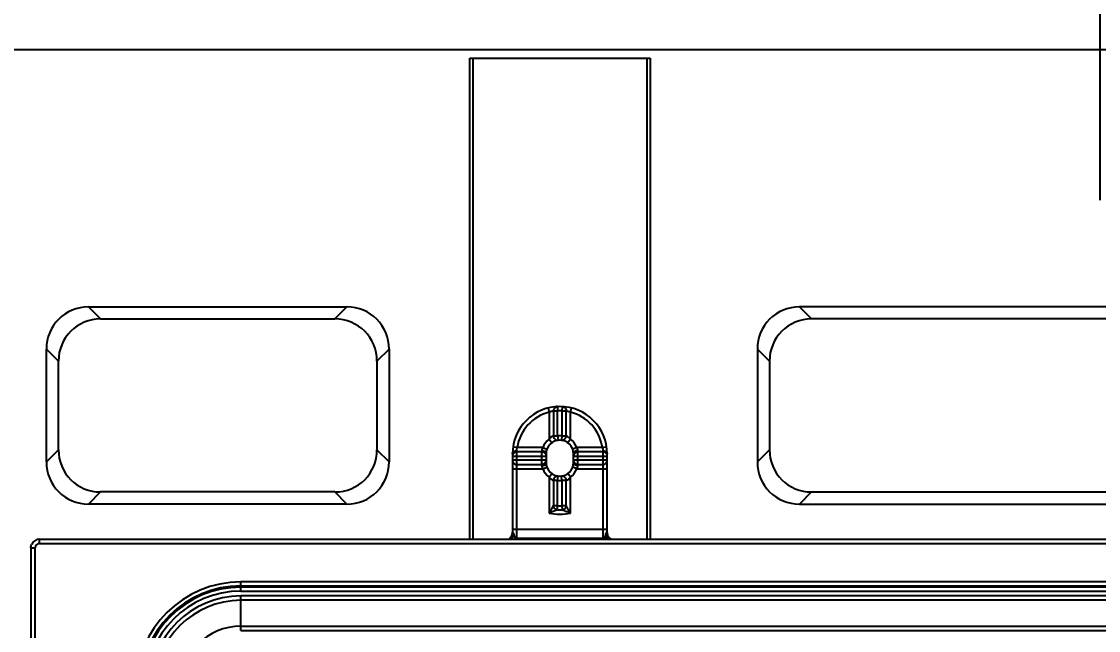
# Model space of a CAD drawing. Header units: millimetres. Extents: x -174 to 1895, y -261 to 458.
# Drawn here: x 1108.1 to 1233.8, y 269.8 to 340.8 of the extents above; entities that cross this region are included whole.
import ezdxf

# ---------------------------------------------------------------- set-up
doc = ezdxf.new("R2010")
doc.units = ezdxf.units.MM
doc.header["$LTSCALE"] = 16.335
doc.header["$PDMODE"] = 3
doc.header["$PDSIZE"] = 0.3125
doc.linetypes.add('HIDDEN', pattern=[0.2, 0.1, -0.1])
doc.layers.get('0').update_dxf_attribs({"linetype": 'CONTINUOUS'})
doc.layers.get('Defpoints').update_dxf_attribs({"linetype": 'CONTINUOUS'})
doc.layers.add('250', color=7, linetype='CONTINUOUS')
doc.layers.add('dim', color=82, linetype='CONTINUOUS', lineweight=9)
doc.styles.get("Standard").update_dxf_attribs({"font": 'txt', "width": 0.8})
doc.dimstyles.get("Standard").update_dxf_attribs({"dimtxt": 0.15625, "dimasz": 0.1875, "dimexe": 0.125, "dimexo": 0.0625, "dimtad": 0, "dimtih": 1, "dimtoh": 1, "dimdsep": 46, "dimtxsty": 'Standard', "dimcen": 0.09, "dimadec": 0, "dimazin": 0, "dimtp": 0.01, "dimtm": 0.01, "dimtfac": 1, "dimtofl": 0, "dimtmove": 0, "dimatfit": 3, "dimfxl": 0, "dimtolj": 1, "dimarcsym": 0})

# ---------------------------------------------------------------- blocks, each defined once
blk = doc.blocks.new('*D72')
at = {"layer": 'Defpoints', "color": 0}
for p in [(1089.03, 347.3), (1089.03, 235.75), (1234.03, 195)]:
    blk.add_point(p, dxfattribs=at)
at = {"layer": 'dim', "color": 6, "lineweight": -2}
blk.add_line((1089.03, 235.75), (1089.03, 347.3), dxfattribs=at)
at = {"layer": 'dim', "color": 4, "insert": (1089.03, 351.63), "char_height": 2.5, "attachment_point": 5, "rotation": 90}
blk.add_mtext('\\A1;145.00', dxfattribs=at)
blk = doc.blocks.new('*D73')
at = {"layer": 'Defpoints', "color": 0}
for p in [(1234.03, 347.3), (1234.03, 319.96), (1234.03, 195)]:
    blk.add_point(p, dxfattribs=at)
at = {"layer": 'dim', "color": 6, "lineweight": -2}
blk.add_line((1234.03, 319.96), (1234.03, 347.3), dxfattribs=at)
at = {"layer": 'dim', "color": 4, "insert": (1234.03, 349.8), "char_height": 2.5, "attachment_point": 5, "rotation": 90}
blk.add_mtext('\\A1;0.00', dxfattribs=at)
blk = doc.blocks.new('*D75')
at = {"color": 6, "lineweight": -2}
for p, q in [((1064.03, 287.34), (1064.03, 374)), ((1070.03, 374), (1195.01, 374)), ((1398.03, 374), (1216.61, 374)), ((1404.03, 287.34), (1404.03, 374))]:
    blk.add_line(p, q, dxfattribs=at)
at = {"color": 6}
for points in [[(1070.03, 375), (1070.03, 373), (1064.03, 374)], [(1398.03, 375), (1398.03, 373), (1404.03, 374)]]:
    blk.add_solid(points, dxfattribs=at)
at = {"layer": 'Defpoints', "color": 0}
for p in [(1064.03, 374), (1064.03, 287.34), (1404.03, 287.34)]:
    blk.add_point(p, dxfattribs=at)
at = {"color": 4, "insert": (1205.81, 374), "char_height": 6, "attachment_point": 5}
blk.add_mtext('\\A1;340.00', dxfattribs=at)

msp = doc.modelspace()

# ---------------------------------------------------------------- linework, layer by layer
at = {"layer": '250', "color": 7, "linetype": 'Continuous'}
for p, q in [((1372.028, 337.497), (1096.028, 337.497)), ((1160.448, 280.387), (1160.448, 336.497)), ((1160.448, 336.497), (1181.503, 336.497)), ((1160.809, 336.497), (1160.809, 280.387)), ((1181.143, 280.387), (1181.143, 336.497)), ((1181.503, 336.497), (1181.503, 280.387)), ((1115.952, 307.497), (1117.362, 306.086)), ((1115.952, 307.497), (1146.104, 307.497)), ((1144.693, 306.086), (1146.104, 307.497)), ((1198.952, 307.497), (1200.362, 306.086)), ((1269.104, 307.497), (1198.952, 307.497)), ((1117.362, 306.086), (1144.693, 306.086)), ((1267.693, 306.086), (1200.362, 306.086)), ((1111.028, 289.421), (1111.028, 302.573)), ((1112.438, 301.162), (1111.028, 302.573)), ((1151.028, 302.573), (1149.617, 301.162)), ((1151.028, 302.573), (1151.028, 289.421)), ((1194.028, 302.573), (1194.028, 289.421)), ((1195.438, 301.162), (1194.028, 302.573)), ((1112.438, 290.831), (1112.438, 301.162)), ((1149.617, 301.162), (1149.617, 290.831)), ((1195.438, 301.162), (1195.438, 290.831)), ((1169.616, 295.666), (1169.728, 295.225)), ((1170.689, 295.84), (1170.713, 295.373)), ((1171.238, 295.836), (1171.215, 295.373)), ((1172.2, 295.225), (1172.313, 295.67)), ((1169.728, 295.225), (1169.728, 292.065)), ((1170.22, 295.373), (1170.22, 292.45)), ((1170.22, 295.373), (1170.713, 295.373)), ((1170.713, 292.45), (1170.713, 295.373)), ((1171.215, 295.373), (1171.215, 292.45)), ((1171.215, 295.373), (1171.707, 295.373)), ((1171.707, 292.45), (1171.707, 295.373)), ((1172.2, 292.065), (1172.2, 295.225)), ((1169.728, 292.065), (1170.022, 291.657)), ((1170.22, 292.45), (1170.713, 292.45)), ((1170.713, 292.45), (1170.772, 291.951)), ((1171.215, 292.45), (1171.156, 291.956)), ((1171.215, 292.45), (1171.707, 292.45)), ((1172.2, 292.065), (1171.906, 291.657)), ((1111.028, 289.421), (1112.438, 290.831)), ((1149.617, 290.831), (1151.028, 289.421)), ((1165.992, 291.088), (1165.564, 291.151)), ((1165.939, 280.387), (1165.938, 290.721)), ((1168.853, 290.595), (1165.938, 290.595)), ((1168.985, 291.088), (1165.992, 291.088)), ((1168.853, 288.982), (1168.853, 290.721)), ((1168.985, 291.088), (1169.456, 290.913)), ((1172.943, 291.088), (1172.472, 290.913)), ((1175.936, 291.088), (1172.943, 291.088)), ((1173.074, 288.982), (1173.074, 290.721)), ((1175.989, 290.595), (1173.074, 290.595)), ((1176.363, 291.151), (1175.936, 291.088)), ((1175.989, 290.721), (1175.989, 280.387)), ((1194.028, 289.421), (1195.438, 290.831)), ((1165.436, 290.354), (1165.436, 280.863)), ((1165.436, 290.103), (1169.356, 290.103)), ((1169.356, 289.6), (1165.436, 289.6)), ((1169.356, 290.354), (1169.356, 289.349)), ((1172.572, 289.349), (1172.572, 290.354)), ((1172.572, 290.103), (1176.491, 290.103)), ((1176.491, 289.6), (1172.572, 289.6)), ((1176.491, 280.806), (1176.491, 290.354)), ((1165.436, 288.616), (1168.985, 288.616)), ((1165.938, 289.108), (1168.853, 289.108)), ((1168.985, 288.616), (1169.456, 288.79)), ((1169.728, 287.638), (1170.022, 288.046)), ((1172.2, 287.638), (1171.906, 288.046)), ((1172.943, 288.616), (1172.472, 288.79)), ((1172.943, 288.616), (1176.491, 288.616)), ((1173.074, 289.108), (1175.989, 289.108)), ((1169.728, 287.638), (1169.728, 283.447)), ((1170.22, 287.254), (1170.22, 284.31)), ((1170.713, 287.254), (1170.22, 287.254)), ((1170.713, 287.254), (1170.771, 287.746)), ((1170.713, 284.31), (1170.713, 287.254)), ((1171.215, 287.254), (1171.155, 287.753)), ((1171.215, 287.254), (1171.215, 284.31)), ((1171.707, 287.254), (1171.215, 287.254)), ((1171.707, 284.31), (1171.707, 287.254)), ((1172.2, 283.447), (1172.2, 287.638)), ((1117.362, 285.907), (1115.952, 284.497)), ((1144.693, 285.907), (1117.362, 285.907)), ((1146.104, 284.497), (1144.693, 285.907)), ((1200.362, 285.907), (1198.952, 284.497)), ((1200.362, 285.907), (1267.693, 285.907)), ((1146.104, 284.497), (1115.952, 284.497)), ((1170.22, 284.31), (1170.713, 284.31)), ((1170.688, 283.818), (1170.713, 284.31)), ((1171.215, 284.31), (1171.24, 283.818)), ((1171.215, 284.31), (1171.707, 284.31)), ((1198.952, 284.497), (1269.104, 284.497)), ((1110.212, 279.884), (1110.212, 280.387)), ((1110.212, 280.387), (1165.396, 280.387)), ((1176.491, 281.521), (1165.436, 281.521)), ((1165.47, 280.387), (1291.533, 280.387)), ((1165.939, 280.519), (1175.989, 280.519)), ((1109.224, 279.4), (1109.224, 148.75)), ((1109.224, 279.4), (1109.727, 279.4)), ((1109.727, 148.75), (1109.727, 279.4)), ((1110.212, 279.884), (1357.844, 279.884)), ((1334.281, 275.418), (1133.728, 275.418)), ((1133.729, 274.336), (1133.729, 275.418)), ((1133.728, 274.336), (1334.28, 274.336)), ((1133.729, 274.952), (1334.28, 274.952)), ((1334.28, 274.802), (1133.729, 274.802)), ((1133.729, 269.752), (1133.729, 273.772)), ((1334.28, 273.772), (1133.729, 273.772)), ((1334.28, 273.269), (1133.729, 273.269)), ((1133.729, 270.254), (1334.28, 270.254)), ((1133.729, 269.752), (1334.28, 269.752))]:
    msp.add_line(p, q, dxfattribs=at)
at = {"layer": '250', "color": 8, "linetype": 'HIDDEN'}
for p, q in [((1169.604, 295.712), (1169.616, 295.666)), ((1170.688, 295.875), (1170.689, 295.84)), ((1171.24, 295.875), (1171.238, 295.836)), ((1172.313, 295.67), (1172.323, 295.712)), ((1171.156, 291.956), (1171.215, 291.947)), ((1165.564, 291.151), (1165.496, 291.161)), ((1176.432, 291.161), (1176.363, 291.151)), ((1170.771, 287.746), (1170.713, 287.756)), ((1165.47, 280.387), (1165.396, 280.387))]:
    msp.add_line(p, q, dxfattribs=at)
for points in [[(1171.215, 291.947), (1171.174, 291.949), (1171.193, 291.948), (1171.215, 291.947)], [(1170.713, 287.756), (1170.754, 287.754), (1170.735, 287.756), (1170.713, 287.756)]]:
    msp.add_lwpolyline(points, dxfattribs=at)
at = {"layer": '250', "color": 7, "linetype": 'Continuous'}
for centre, radius, start, end in [((1170.964, 290.354), 5.527, 0, 180), ((1170.964, 290.354), 5.026, 104.237, 171.60805), ((1170.964, 290.354), 5.026, 87.13423, 92.86562), ((1171.468, 293.772), 1.627, 63.27421, 65.84245), ((1170.964, 290.354), 5.026, 8.39195, 75.76284), ((1170.964, 290.354), 2.111, 125.8466, 159.66418), ((1170.964, 290.354), 1.608, 0, 180), ((1170.964, 290.354), 2.111, 83.16286, 96.83714), ((1171.203, 292.448), 0.504, 311.06312, 334.80532), ((1170.964, 290.354), 2.111, 20.33582, 54.1534), ((1170.964, 289.349), 1.608, 180, 0), ((1170.964, 289.349), 2.111, 200.33582, 234.1534), ((1170.964, 289.349), 2.111, 305.8466, 339.66418), ((1170.725, 287.255), 0.504, 131.06312, 154.80532), ((1170.964, 289.349), 2.111, 263.16286, 276.83714), ((1157.073, 291.239), 14.861, 328.37756, 332.20856), ((1170.964, 289.349), 5.045, 267.14556, 272.85444), ((1170.964, 289.349), 6.03, 258.17249, 281.82751), ((1170.964, 289.349), 5.538, 267.14556, 272.85444), ((1110.212, 279.409), 0.977, 90.01551, 157.31375), ((1153.524, 281.974), 11.978, 352.38833, 352.86398), ((1159.73, 281.194), 5.723, 352.89526, 353.53154), ((1165.187, 281.293), 0.979, 292.32243, 300.69327), ((1165.939, 280.014), 0.505, 90.01189, 119.97629), ((1165.936, 280.905), 0.518, 241.2609, 255.19378), ((1175.989, 280.014), 0.504, 59.96058, 89.92779), ((1176.741, 281.293), 0.979, 239.31035, 247.67779), ((1178.928, 280.81), 2.436, 180.08173, 183.31335), ((1110.212, 279.4), 0.485, 90, 180), ((1133.729, 263.219), 12.199, 90.00097, 179.99903), ((1133.729, 263.219), 11.733, 90, 180), ((1133.729, 263.219), 11.583, 90, 180), ((1133.729, 263.219), 11.117, 90.00097, 180.00007), ((1133.729, 263.219), 10.553, 90, 180), ((1133.729, 263.219), 10.05, 90, 180), ((1133.729, 263.219), 7.035, 90, 180)]:
    msp.add_arc(centre, radius, start, end, dxfattribs=at)
at = {"layer": '250', "color": 8, "linetype": 'HIDDEN'}
for centre, radius, start, end in [((1170.715, 292.43), 0.483, 268.28531, 276.82878), ((1171.213, 287.273), 0.483, 88.28531, 96.82878), ((1164.407, 281.276), 1.051, 338.05411, 351.71861), ((1164.443, 281.271), 1.016, 351.69074, 357.05269), ((1177.503, 281.273), 1.045, 183.88293, 191.43438), ((1177.52, 281.275), 1.062, 191.37157, 202.32107), ((1177.454, 281.254), 0.994, 221.92995, 228.00731)]:
    msp.add_arc(centre, radius, start, end, dxfattribs=at)
at = {"layer": '250', "color": 7, "linetype": 'Continuous'}
for centre, major_axis, start_param, end_param in [((1116.105, 302.42), (3.644, -3.644), 2.3712736, 3.9119117), ((1145.95, 302.42), (3.644, 3.644), -0.770319, 0.770319), ((1199.105, 302.42), (-3.644, 3.644), -0.770319, 0.770319), ((1117.515, 301.009), (-3.644, 3.644), -0.770319, 0.770319), ((1144.54, 301.009), (3.644, 3.644), -0.770319, 0.770319), ((1200.515, 301.009), (3.644, -3.644), 2.3712736, 3.9119117), ((1117.515, 290.984), (-3.644, -3.644), -0.770319, 0.770319), ((1144.54, 290.984), (3.644, -3.644), -0.770319, 0.770319), ((1200.515, 290.984), (3.644, 3.644), 2.3712736, 3.9119117), ((1116.105, 289.574), (3.644, 3.644), 2.3712736, 3.9119117), ((1145.95, 289.574), (3.644, -3.644), -0.770319, 0.770319), ((1199.105, 289.574), (3.644, 3.644), 2.3712736, 3.9119117)]:
    msp.add_ellipse(centre, major_axis=major_axis, ratio=0.9702875, start_param=start_param, end_param=end_param, dxfattribs=at)
for points, knots in [([(1170.484, 295.814), (1170.408, 295.77), (1170.275, 295.641), (1170.22, 295.462), (1170.22, 295.373)], [0, 0, 0, 0, 0.4994056, 1, 1, 1, 1]), ([(1171.474, 295.799), (1171.547, 295.755), (1171.665, 295.624), (1171.708, 295.455), (1171.707, 295.373)], [0, 0, 0, 0, 0.5090176, 1, 1, 1, 1]), ([(1169.728, 295.225), (1169.746, 295.234), (1169.818, 295.269), (1169.892, 295.298), (1169.948, 295.316)], [0, 0, 0, 0, 0.2561961, 1, 1, 1, 1]), ([(1169.948, 295.316), (1169.965, 295.321), (1170.023, 295.339), (1170.082, 295.352), (1170.125, 295.36)], [0, 0, 0, 0, 0.2825237, 1, 1, 1, 1]), ([(1170.125, 295.36), (1170.136, 295.362), (1170.167, 295.368), (1170.199, 295.374), (1170.22, 295.373)], [0, 0, 0, 0, 0.343714, 1, 1, 1, 1]), ([(1171.707, 295.373), (1171.726, 295.374), (1171.778, 295.364), (1171.873, 295.347), (1171.998, 295.313), (1172.087, 295.278), (1172.134, 295.257)], [0, 0, 0, 0, 0.1264533, 0.352876, 0.6541817, 1, 1, 1, 1]), ([(1170.22, 292.45), (1170.21, 292.451), (1170.182, 292.443), (1170.109, 292.412), (1169.992, 292.343), (1169.851, 292.223), (1169.767, 292.12), (1169.728, 292.065)], [0, 0, 0, 0, 0.0490146, 0.1321036, 0.3774761, 0.6800683, 1, 1, 1, 1]), ([(1170.22, 292.45), (1170.221, 292.361), (1170.267, 292.19), (1170.389, 292.064), (1170.457, 292.022)], [0, 0, 0, 0, 0.5254417, 1, 1, 1, 1]), ([(1170.457, 292.022), (1170.474, 292.011), (1170.549, 291.97), (1170.636, 291.949), (1170.701, 291.947)], [0, 0, 0, 0, 0.2413534, 1, 1, 1, 1]), ([(1171.213, 291.947), (1171.243, 291.947), (1171.359, 291.958), (1171.469, 292.012), (1171.534, 292.068)], [0, 0, 0, 0, 0.2647377, 1, 1, 1, 1]), ([(1171.811, 292.408), (1171.79, 292.42), (1171.757, 292.435), (1171.721, 292.45), (1171.707, 292.45)], [0, 0, 0, 0, 0.6361609, 1, 1, 1, 1]), ([(1172.2, 292.065), (1172.145, 292.141), (1172.029, 292.273), (1171.882, 292.371), (1171.811, 292.408)], [0, 0, 0, 0, 0.5379967, 1, 1, 1, 1]), ([(1165.939, 290.595), (1165.85, 290.595), (1165.671, 290.548), (1165.54, 290.415), (1165.498, 290.338)], [0, 0, 0, 0, 0.5022729, 1, 1, 1, 1]), ([(1165.502, 290.533), (1165.512, 290.547), (1165.562, 290.604), (1165.628, 290.645), (1165.681, 290.668)], [0, 0, 0, 0, 0.2351827, 1, 1, 1, 1]), ([(1165.681, 290.668), (1165.743, 290.694), (1165.83, 290.716), (1165.917, 290.721), (1165.938, 290.721)], [0, 0, 0, 0, 0.7586347, 1, 1, 1, 1]), ([(1165.938, 290.721), (1165.938, 290.747), (1165.943, 290.871), (1165.965, 290.994), (1165.992, 291.088)], [0, 0, 0, 0, 0.2111399, 1, 1, 1, 1]), ([(1168.865, 290.831), (1168.863, 290.822), (1168.856, 290.785), (1168.853, 290.748), (1168.853, 290.721)], [0, 0, 0, 0, 0.2719691, 1, 1, 1, 1]), ([(1168.853, 290.721), (1168.915, 290.721), (1169.039, 290.702), (1169.191, 290.637), (1169.264, 290.567), (1169.287, 290.537)], [0, 0, 0, 0, 0.3827019, 0.7663115, 1, 1, 1, 1]), ([(1168.985, 291.088), (1168.97, 291.068), (1168.917, 290.989), (1168.88, 290.9), (1168.865, 290.831)], [0, 0, 0, 0, 0.2607217, 1, 1, 1, 1]), ([(1173.074, 290.721), (1173.012, 290.721), (1172.889, 290.702), (1172.737, 290.637), (1172.664, 290.567), (1172.64, 290.537)], [0, 0, 0, 0, 0.3827176, 0.7663249, 1, 1, 1, 1]), ([(1173.074, 290.721), (1173.075, 290.738), (1173.07, 290.818), (1173.048, 290.897), (1173.022, 290.954)], [0, 0, 0, 0, 0.2156579, 1, 1, 1, 1]), ([(1175.936, 291.088), (1175.942, 291.065), (1175.965, 290.98), (1175.979, 290.892), (1175.985, 290.828)], [0, 0, 0, 0, 0.2615721, 1, 1, 1, 1]), ([(1175.985, 290.828), (1175.986, 290.818), (1175.988, 290.782), (1175.99, 290.747), (1175.989, 290.721)], [0, 0, 0, 0, 0.2707156, 1, 1, 1, 1]), ([(1175.989, 290.721), (1176.009, 290.721), (1176.093, 290.716), (1176.175, 290.696), (1176.234, 290.673)], [0, 0, 0, 0, 0.2411015, 1, 1, 1, 1]), ([(1176.234, 290.673), (1176.307, 290.644), (1176.432, 290.561), (1176.491, 290.418), (1176.491, 290.354)], [0, 0, 0, 0, 0.5497667, 1, 1, 1, 1]), ([(1176.491, 290.103), (1176.491, 290.188), (1176.444, 290.362), (1176.315, 290.487), (1176.24, 290.529)], [0, 0, 0, 0, 0.4978257, 1, 1, 1, 1]), ([(1165.436, 289.6), (1165.436, 289.474), (1165.546, 289.211), (1165.811, 289.108), (1165.939, 289.108)], [0, 0, 0, 0, 0.496433, 1, 1, 1, 1]), ([(1168.853, 288.982), (1168.915, 288.982), (1169.039, 289.001), (1169.191, 289.066), (1169.264, 289.136), (1169.287, 289.166)], [0, 0, 0, 0, 0.3827176, 0.7663249, 1, 1, 1, 1]), ([(1173.074, 288.982), (1173.013, 288.982), (1172.889, 289.001), (1172.737, 289.066), (1172.664, 289.136), (1172.641, 289.166)], [0, 0, 0, 0, 0.3827019, 0.7663115, 1, 1, 1, 1]), ([(1175.989, 289.108), (1176.117, 289.108), (1176.382, 289.211), (1176.491, 289.474), (1176.491, 289.6)], [0, 0, 0, 0, 0.5035666, 1, 1, 1, 1]), ([(1168.853, 288.982), (1168.853, 288.965), (1168.857, 288.885), (1168.88, 288.806), (1168.906, 288.749)], [0, 0, 0, 0, 0.2156575, 1, 1, 1, 1]), ([(1172.943, 288.616), (1172.957, 288.636), (1173.01, 288.714), (1173.048, 288.803), (1173.063, 288.872)], [0, 0, 0, 0, 0.2607212, 1, 1, 1, 1]), ([(1173.063, 288.872), (1173.065, 288.882), (1173.072, 288.918), (1173.075, 288.955), (1173.074, 288.982)], [0, 0, 0, 0, 0.2719698, 1, 1, 1, 1]), ([(1169.728, 287.638), (1169.783, 287.562), (1169.899, 287.43), (1170.045, 287.332), (1170.116, 287.295)], [0, 0, 0, 0, 0.5379957, 1, 1, 1, 1]), ([(1170.116, 287.295), (1170.137, 287.284), (1170.171, 287.268), (1170.207, 287.253), (1170.22, 287.254)], [0, 0, 0, 0, 0.6361627, 1, 1, 1, 1]), ([(1170.715, 287.756), (1170.684, 287.756), (1170.569, 287.745), (1170.458, 287.691), (1170.394, 287.635)], [0, 0, 0, 0, 0.2647377, 1, 1, 1, 1]), ([(1171.471, 287.681), (1171.454, 287.692), (1171.378, 287.733), (1171.292, 287.754), (1171.227, 287.756)], [0, 0, 0, 0, 0.2413534, 1, 1, 1, 1]), ([(1171.707, 287.254), (1171.707, 287.342), (1171.661, 287.513), (1171.539, 287.639), (1171.471, 287.681)], [0, 0, 0, 0, 0.5254417, 1, 1, 1, 1]), ([(1171.707, 287.254), (1171.718, 287.252), (1171.746, 287.261), (1171.819, 287.291), (1171.935, 287.36), (1172.076, 287.48), (1172.16, 287.583), (1172.2, 287.638)], [0, 0, 0, 0, 0.0490149, 0.1321041, 0.3774763, 0.6800678, 1, 1, 1, 1]), ([(1170.688, 283.818), (1170.568, 283.829), (1170.328, 283.944), (1170.225, 284.189), (1170.22, 284.31)], [0, 0, 0, 0, 0.5000006, 1, 1, 1, 1]), ([(1171.707, 284.31), (1171.703, 284.189), (1171.6, 283.944), (1171.36, 283.829), (1171.24, 283.818)], [0, 0, 0, 0, 0.4999992, 1, 1, 1, 1]), ([(1172.2, 283.447), (1172.153, 283.527), (1172.057, 283.683), (1171.942, 283.878), (1171.857, 284.031), (1171.801, 284.138), (1171.748, 284.228), (1171.717, 284.284), (1171.707, 284.31)], [0, 0, 0, 0, 0.2797575, 0.5523677, 0.6837513, 0.8078735, 0.9153867, 1, 1, 1, 1]), ([(1170.688, 283.818), (1170.626, 283.792), (1170.309, 283.662), (1169.988, 283.54), (1169.728, 283.447)], [0, 0, 0, 0, 0.1962875, 1, 1, 1, 1]), ([(1172.2, 283.447), (1172.11, 283.479), (1171.934, 283.546), (1171.676, 283.644), (1171.471, 283.721), (1171.328, 283.78), (1171.267, 283.809), (1171.24, 283.818)], [0, 0, 0, 0, 0.2776272, 0.5487336, 0.8042669, 0.9152471, 1, 1, 1, 1]), ([(1165.457, 281.219), (1165.462, 281.214), (1165.485, 281.182), (1165.503, 281.146), (1165.517, 281.117)], [0, 0, 0, 0, 0.18626, 1, 1, 1, 1]), ([(1165.593, 280.929), (1165.606, 280.887), (1165.642, 280.75), (1165.663, 280.609), (1165.678, 280.512)], [0, 0, 0, 0, 0.3110632, 1, 1, 1, 1]), ([(1165.678, 280.512), (1165.679, 280.505), (1165.682, 280.484), (1165.688, 280.464), (1165.687, 280.451)], [0, 0, 0, 0, 0.3741237, 1, 1, 1, 1]), ([(1165.841, 280.396), (1165.85, 280.394), (1165.862, 280.392), (1165.875, 280.39), (1165.879, 280.39)], [0, 0, 0, 0, 0.7086512, 1, 1, 1, 1]), ([(1176.02, 280.388), (1176.052, 280.389), (1176.129, 280.401), (1176.202, 280.429), (1176.241, 280.451)], [0, 0, 0, 0, 0.4198344, 1, 1, 1, 1]), ([(1176.241, 280.451), (1176.238, 280.462), (1176.249, 280.499), (1176.259, 280.57), (1176.276, 280.678), (1176.292, 280.761), (1176.303, 280.806)], [0, 0, 0, 0, 0.0963872, 0.3019113, 0.6119441, 1, 1, 1, 1]), ([(1176.303, 280.806), (1176.308, 280.827), (1176.329, 280.912), (1176.357, 280.996), (1176.382, 281.057)], [0, 0, 0, 0, 0.2398108, 1, 1, 1, 1]), ([(1176.382, 281.057), (1176.388, 281.072), (1176.411, 281.122), (1176.434, 281.173), (1176.46, 281.202)], [0, 0, 0, 0, 0.2891387, 1, 1, 1, 1])]:
    msp.add_open_spline(points, degree=3, knots=knots, dxfattribs=at)
at = {"layer": '250', "color": 8, "linetype": 'HIDDEN'}
for points in [[(1170.687, 295.875), (1170.617, 295.871), (1170.546, 295.849), (1170.484, 295.814)], [(1165.498, 290.338), (1165.458, 290.267), (1165.436, 290.184), (1165.436, 290.103)], [(1169.295, 290.338), (1169.334, 290.267), (1169.356, 290.184), (1169.356, 290.103)], [(1169.295, 289.365), (1169.334, 289.436), (1169.356, 289.519), (1169.356, 289.6)], [(1172.633, 290.338), (1172.594, 290.267), (1172.572, 290.184), (1172.572, 290.103)], [(1172.633, 289.365), (1172.594, 289.436), (1172.572, 289.519), (1172.572, 289.6)], [(1164.943, 280.387), (1165.042, 280.443), (1165.134, 280.516), (1165.208, 280.602)], [(1165.202, 280.595), (1165.278, 280.679), (1165.34, 280.778), (1165.382, 280.883)], [(1165.208, 280.602), (1165.28, 280.683), (1165.338, 280.779), (1165.376, 280.88)], [(1165.376, 280.88), (1165.415, 280.982), (1165.436, 281.093), (1165.436, 281.203)], [(1176.715, 280.59), (1176.64, 280.672), (1176.58, 280.769), (1176.537, 280.872)], [(1176.963, 280.387), (1176.869, 280.442), (1176.784, 280.513), (1176.713, 280.594)], [(1176.97, 280.387), (1176.905, 280.422), (1176.844, 280.466), (1176.789, 280.515)]]:
    msp.add_open_spline(points, degree=3, dxfattribs=at)
for points, knots in [([(1171.241, 295.875), (1171.26, 295.874), (1171.342, 295.864), (1171.421, 295.832), (1171.474, 295.799)], [0, 0, 0, 0, 0.237415, 1, 1, 1, 1]), ([(1165.436, 290.354), (1165.436, 290.369), (1165.443, 290.433), (1165.472, 290.493), (1165.502, 290.533)], [0, 0, 0, 0, 0.2299439, 1, 1, 1, 1]), ([(1169.287, 290.537), (1169.298, 290.523), (1169.334, 290.468), (1169.356, 290.402), (1169.356, 290.354)], [0, 0, 0, 0, 0.2724921, 1, 1, 1, 1]), ([(1172.64, 290.537), (1172.63, 290.523), (1172.593, 290.468), (1172.572, 290.402), (1172.572, 290.354)], [0, 0, 0, 0, 0.2724637, 1, 1, 1, 1]), ([(1169.287, 289.166), (1169.298, 289.18), (1169.335, 289.235), (1169.356, 289.301), (1169.356, 289.349)], [0, 0, 0, 0, 0.2724637, 1, 1, 1, 1]), ([(1172.641, 289.166), (1172.63, 289.18), (1172.593, 289.235), (1172.572, 289.301), (1172.572, 289.349)], [0, 0, 0, 0, 0.2724921, 1, 1, 1, 1]), ([(1165.436, 281.203), (1165.436, 281.212), (1165.435, 281.24), (1165.453, 281.224), (1165.457, 281.219)], [0, 0, 0, 0, 0.5994081, 1, 1, 1, 1]), ([(1176.46, 281.202), (1176.464, 281.209), (1176.472, 281.224), (1176.486, 281.214), (1176.487, 281.21)], [0, 0, 0, 0, 0.6212764, 1, 1, 1, 1]), ([(1176.487, 281.21), (1176.488, 281.208), (1176.491, 281.197), (1176.491, 281.186), (1176.491, 281.177)], [0, 0, 0, 0, 0.1966507, 1, 1, 1, 1]), ([(1176.549, 280.865), (1176.54, 280.891), (1176.506, 280.992), (1176.491, 281.099), (1176.491, 281.177)], [0, 0, 0, 0, 0.2606507, 1, 1, 1, 1]), ([(1176.713, 280.594), (1176.695, 280.615), (1176.629, 280.698), (1176.577, 280.792), (1176.549, 280.865)], [0, 0, 0, 0, 0.257104, 1, 1, 1, 1])]:
    msp.add_open_spline(points, degree=3, knots=knots, dxfattribs=at)
at = {"layer": '250', "color": 7, "linetype": 'Continuous'}
for points in [[(1171.659, 292.233), (1171.69, 292.3), (1171.707, 292.376), (1171.707, 292.45)], [(1168.853, 290.595), (1168.94, 290.595), (1169.029, 290.572), (1169.105, 290.529)], [(1169.105, 290.529), (1169.183, 290.485), (1169.251, 290.417), (1169.295, 290.338)], [(1172.823, 290.529), (1172.745, 290.485), (1172.676, 290.417), (1172.633, 290.338)], [(1173.074, 290.595), (1172.988, 290.595), (1172.899, 290.572), (1172.823, 290.529)], [(1173.022, 290.954), (1173, 291.001), (1172.973, 291.046), (1172.943, 291.088)], [(1176.24, 290.529), (1176.165, 290.571), (1176.075, 290.595), (1175.989, 290.595)], [(1168.853, 289.108), (1168.94, 289.108), (1169.029, 289.131), (1169.105, 289.174)], [(1169.105, 289.174), (1169.183, 289.218), (1169.251, 289.286), (1169.295, 289.365)], [(1172.823, 289.174), (1172.745, 289.218), (1172.676, 289.286), (1172.633, 289.365)], [(1173.074, 289.108), (1172.988, 289.108), (1172.899, 289.131), (1172.823, 289.174)], [(1168.906, 288.749), (1168.927, 288.702), (1168.955, 288.658), (1168.985, 288.616)], [(1170.269, 287.47), (1170.238, 287.403), (1170.221, 287.327), (1170.22, 287.254)], [(1165.436, 280.863), (1165.436, 280.758), (1165.428, 280.653), (1165.416, 280.549)], [(1165.517, 281.117), (1165.546, 281.056), (1165.572, 280.993), (1165.593, 280.929)], [(1165.804, 280.404), (1165.816, 280.401), (1165.828, 280.398), (1165.841, 280.396)], [(1165.879, 280.39), (1165.888, 280.389), (1165.898, 280.388), (1165.907, 280.388)], [(1165.907, 280.388), (1165.92, 280.387), (1165.934, 280.387), (1165.947, 280.386)], [(1175.982, 280.386), (1175.995, 280.387), (1176.007, 280.387), (1176.02, 280.388)], [(1176.522, 280.387), (1176.511, 280.481), (1176.501, 280.575), (1176.495, 280.669)], [(1109.224, 279.4), (1109.224, 279.529), (1109.251, 279.661), (1109.301, 279.78)]]:
    msp.add_open_spline(points, degree=3, dxfattribs=at)

# ---------------------------------------------------------------- dimensions: what is measured, and where the dimension line sits
dim = msp.add_linear_dim(base=(1064.028, 374), p1=(1404.028, 287.342), p2=(1064.028, 287.342), dimstyle='Standard', override={"dimtxt": 6, "dimasz": 6, "dimexe": 0, "dimexo": 0, "dimgap": 0, "dimtih": 0, "dimtoh": 0, "dimzin": 0, "dimcen": 0, "dimclrd": 6, "dimclre": 6, "dimclrt": 4, "dimtp": 0, "dimtm": 0, "dimtzin": 0})
dim.commit()
dim.dimension.update_dxf_attribs({"geometry": '*D75', "text_midpoint": (1205.81, 374), "dimtype": 160})
at = {"layer": 'dim'}
for feature_location, offset, origin, picture, middle in [((1089.028, 235.75), (0, 111.548), (1234.028, 194.997), '*D72', (1089.028, 351.632)), ((1234.027615398, 319.955892023), (0, 27.342355314), (1234.027615398, 194.996731306), '*D73', (1234.027615398, 349.798247337))]:
    dim = msp.add_ordinate_dim(feature_location=feature_location, offset=offset, dtype=1, origin=origin, dimstyle='Standard', override={"dimtxt": 2.5, "dimasz": 2, "dimexe": 0, "dimexo": 0, "dimgap": 0, "dimtih": 0, "dimtoh": 0, "dimzin": 0, "dimcen": 0, "dimclrd": 6, "dimclre": 6, "dimclrt": 4, "dimtp": 0, "dimtm": 0, "dimtzin": 0}, dxfattribs=at)
    dim.commit()
    dim.dimension.update_dxf_attribs({"geometry": picture, "text_midpoint": middle})

doc.saveas('drawing.dxf')
